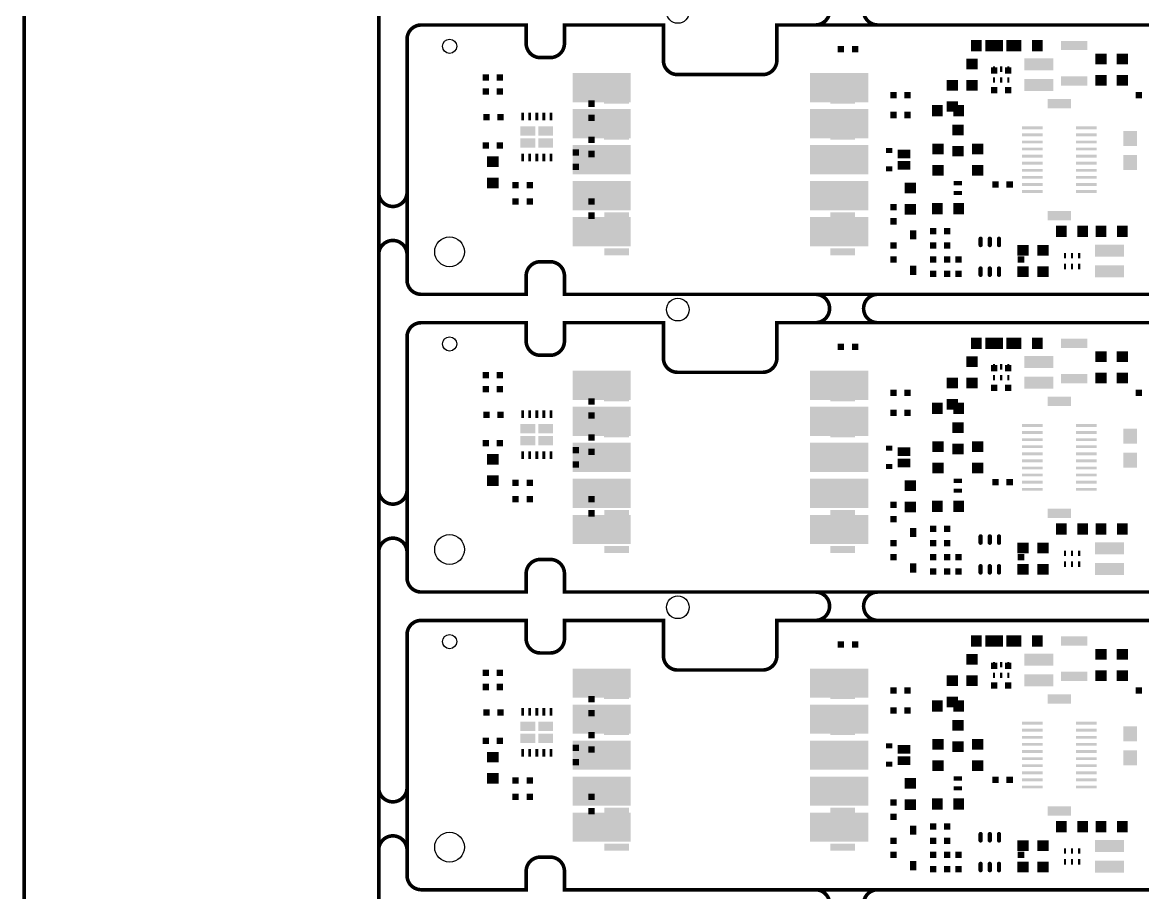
# Model space of a CAD drawing. Header units: inches. Extents: x -27 to 277, y -39 to 189.
# Drawn here: x -27.1 to 51.9, y 22.8 to 84.2 of the extents above; entities that cross this region are included whole.
import ezdxf

# ---------------------------------------------------------------- set-up
doc = ezdxf.new("R2010")
doc.units = ezdxf.units.IN
doc.header["$MEASUREMENT"] = 0
doc.layers.get('0').update_dxf_attribs({"color": 1})
for name, color, linetype in [('11_SPB', 52, 'Continuous'), ('12_SPT', 92, 'Continuous'), ('5_OL', 132, 'Continuous')]:
    doc.layers.add(name, color=color, linetype=linetype)

# ---------------------------------------------------------------- blocks, each defined once
blk = doc.blocks.new('D44ROUND2_10058X2_10058')
blk.add_circle((0, 0), 1.05)
blk = doc.blocks.new('D47ROUND1_6002X1_6002')
blk.add_circle((0, 0), 0.8)
blk = doc.blocks.new('D175RECTANGLE0_15001X0_38001')
blk.add_solid([(-0.075005, -0.190005), (0.075005, -0.190005), (-0.075005, 0.190005), (0.075005, 0.190005)])
blk = doc.blocks.new('D176RECTANGLE2_05001X0_85001')
blk.add_solid([(-1.025005, -0.425005), (1.025005, -0.425005), (-1.025005, 0.425005), (1.025005, 0.425005)])
blk = doc.blocks.new('D180RECTANGLE1_85001X0_65001')
blk.add_solid([(-0.925005, -0.325005), (0.925005, -0.325005), (-0.925005, 0.325005), (0.925005, 0.325005)])
blk = doc.blocks.new('D179RECTANGLE0_8X0_75001')
blk.add_solid([(-0.4, -0.375005), (0.4, -0.375005), (-0.4, 0.375005), (0.4, 0.375005)])
blk = doc.blocks.new('D184RECTANGLE0_75001X0_8')
blk.add_solid([(-0.375005, -0.4), (0.375005, -0.4), (-0.375005, 0.4), (0.375005, 0.4)])
blk = doc.blocks.new('D177SQUARE0_45001X0_45001')
blk.add_solid([(-0.225005, -0.225005), (0.225005, -0.225005), (-0.225005, 0.225005), (0.225005, 0.225005)])
blk = doc.blocks.new('D186RECTANGLE4_09999X2_05001')
blk.add_solid([(-2.049995, -1.025005), (2.049995, -1.025005), (-2.049995, 1.025005), (2.049995, 1.025005)])
blk = doc.blocks.new('D194RECTANGLE0_95001X1_05001')
blk.add_solid([(-0.475005, -0.525005), (0.475005, -0.525005), (-0.475005, 0.525005), (0.475005, 0.525005)])
blk = doc.blocks.new('D188OBLONG0_3X0_75001', base_point=(0.15, 0.375))
at = {"const_width": 0.15}
blk.add_lwpolyline([(0.075, 0.15, 1), (0.225, 0.15), (0.225, 0.60001, 1), (0.075, 0.60001), (0.075, 0.15)], format="xyb", dxfattribs=at)
blk = doc.blocks.new('D45ROUND1X1')
blk.add_circle((0, 0), 0.5)
blk = doc.blocks.new('D199RECTANGLE1_45001X0_2')
blk.add_solid([(-0.725005, -0.1), (0.725005, -0.1), (-0.725005, 0.1), (0.725005, 0.1)])
blk = doc.blocks.new('D200RECTANGLE1_65001X0_65001')
blk.add_solid([(-0.825005, -0.325005), (0.825005, -0.325005), (-0.825005, 0.325005), (0.825005, 0.325005)])
blk = doc.blocks.new('D201RECTANGLE1_75001X0_48999')
blk.add_solid([(-0.875005, -0.244995), (0.875005, -0.244995), (-0.875005, 0.244995), (0.875005, 0.244995)])
blk = doc.blocks.new('D202RECTANGLE0_6X0_3')
blk.add_solid([(-0.3, -0.15), (0.3, -0.15), (-0.3, 0.15), (0.3, 0.15)])
blk = doc.blocks.new('D203RECTANGLE0_2X0_55001')
blk.add_solid([(-0.1, -0.275005), (0.1, -0.275005), (-0.1, 0.275005), (0.1, 0.275005)])
blk = doc.blocks.new('D206RECTANGLE0_45001X0_35001')
blk.add_solid([(-0.225005, -0.175005), (0.225005, -0.175005), (-0.225005, 0.175005), (0.225005, 0.175005)])
blk = doc.blocks.new('D210RECTANGLE0_45001X0_65001')
blk.add_solid([(-0.225005, -0.325005), (0.225005, -0.325005), (-0.225005, 0.325005), (0.225005, 0.325005)])
blk = doc.blocks.new('D211RECTANGLE1_05001X0_65001')
blk.add_solid([(-0.525005, -0.325005), (0.525005, -0.325005), (-0.525005, 0.325005), (0.525005, 0.325005)])
blk = doc.blocks.new('D212RECTANGLE0_9X0_6')
blk.add_solid([(-0.45, -0.3), (0.45, -0.3), (-0.45, 0.3), (0.45, 0.3)])

msp = doc.modelspace()

# ---------------------------------------------------------------- linework, layer by layer
at = {"layer": '5_OL', "const_width": 0.254}
for points in [[(-27.0002, 185.60034), (-27.0002, -36.10102)], [(-1.99898, -18.00098), (-1.99898, 166.99992)], [(8.39978, 82.69986), (8.39978, 84.00034), (1.00076, 84.00034)], [(8.39978, 82.69986), (8.39978, 84.00034), (1.00076, 84.00034)], [(18.07972, 81.50098), (18.07972, 84.00034), (11.0998, 84.00034), (11.0998, 82.69986)], [(18.07972, 81.50098), (18.07972, 84.00034), (11.0998, 84.00034), (11.0998, 82.69986)], [(118.00078, 79.49946), (118.00078, 84.00034), (26.08072, 84.00034), (26.08072, 81.50098)], [(118.00078, 79.49946), (118.00078, 84.00034), (26.08072, 84.00034), (26.08072, 81.50098)], [(0, 82.99958), (0, 65.99936)], [(0, 82.99958), (0, 65.99936)], [(10.09904, 81.6991), (9.40054, 81.6991)], [(10.09904, 81.6991), (9.40054, 81.6991)], [(25.07996, 80.50022), (19.08048, 80.50022)], [(25.07996, 80.50022), (19.08048, 80.50022)], [(11.0998, 66.29908), (11.0998, 65.00114), (118.00078, 65.00114), (118.00078, 69.49948)], [(11.0998, 66.29908), (11.0998, 65.00114), (118.00078, 65.00114), (118.00078, 69.49948)], [(9.40054, 67.29984), (10.09904, 67.29984)], [(9.40054, 67.29984), (10.09904, 67.29984)], [(1.00076, 65.00114), (8.39978, 65.00114), (8.39978, 66.29908)], [(1.00076, 65.00114), (8.39978, 65.00114), (8.39978, 66.29908)], [(8.39978, 61.69914), (8.39978, 62.99962), (1.00076, 62.99962)], [(8.39978, 61.69914), (8.39978, 62.99962), (1.00076, 62.99962)], [(18.07972, 60.50026), (18.07972, 62.99962), (11.0998, 62.99962), (11.0998, 61.69914)], [(18.07972, 60.50026), (18.07972, 62.99962), (11.0998, 62.99962), (11.0998, 61.69914)], [(118.00078, 58.49874), (118.00078, 62.99962), (26.08072, 62.99962), (26.08072, 60.50026)], [(118.00078, 58.49874), (118.00078, 62.99962), (26.08072, 62.99962), (26.08072, 60.50026)], [(0, 61.99886), (0, 45.00118)], [(0, 61.99886), (0, 45.00118)], [(10.09904, 60.70092), (9.40054, 60.70092)], [(10.09904, 60.70092), (9.40054, 60.70092)], [(25.07996, 59.4995), (19.08048, 59.4995)], [(25.07996, 59.4995), (19.08048, 59.4995)], [(11.0998, 45.3009), (11.0998, 44.00042), (118.00078, 44.00042), (118.00078, 48.49876)], [(11.0998, 45.3009), (11.0998, 44.00042), (118.00078, 44.00042), (118.00078, 48.49876)], [(9.40054, 46.29912), (10.09904, 46.29912)], [(9.40054, 46.29912), (10.09904, 46.29912)], [(1.00076, 44.00042), (8.39978, 44.00042), (8.39978, 45.3009)], [(1.00076, 44.00042), (8.39978, 44.00042), (8.39978, 45.3009)], [(8.39978, 40.70096), (8.39978, 41.9989), (1.00076, 41.9989)], [(8.39978, 40.70096), (8.39978, 41.9989), (1.00076, 41.9989)], [(18.07972, 39.49954), (18.07972, 41.9989), (11.0998, 41.9989), (11.0998, 40.70096)], [(18.07972, 39.49954), (18.07972, 41.9989), (11.0998, 41.9989), (11.0998, 40.70096)], [(118.00078, 37.50056), (118.00078, 41.9989), (26.08072, 41.9989), (26.08072, 39.49954)], [(118.00078, 37.50056), (118.00078, 41.9989), (26.08072, 41.9989), (26.08072, 39.49954)], [(0, 41.00068), (0, 24.00046)], [(0, 41.00068), (0, 24.00046)], [(10.09904, 39.7002), (9.40054, 39.7002)], [(10.09904, 39.7002), (9.40054, 39.7002)], [(25.07996, 38.49878), (19.08048, 38.49878)], [(25.07996, 38.49878), (19.08048, 38.49878)], [(11.0998, 24.30018), (11.0998, 22.9997), (118.00078, 22.9997), (118.00078, 27.50058)], [(11.0998, 24.30018), (11.0998, 22.9997), (118.00078, 22.9997), (118.00078, 27.50058)], [(9.40054, 25.30094), (10.09904, 25.30094)], [(9.40054, 25.30094), (10.09904, 25.30094)], [(1.00076, 22.9997), (8.39978, 22.9997), (8.39978, 24.30018)], [(1.00076, 22.9997), (8.39978, 22.9997), (8.39978, 24.30018)]]:
    msp.add_lwpolyline(points, dxfattribs=at)
for points in [[(29.79928, 85.0011, -0.41347), (28.80106, 84.00034)], [(33.20034, 84.00034, -0.414214), (32.19958, 85.0011)], [(1.00076, 84.00034, 0.414214), (0, 82.99958)], [(1.00076, 84.00034, 0.414214), (0, 82.99958)], [(9.40054, 81.6991, -0.414214), (8.39978, 82.69986)], [(9.40054, 81.6991, -0.414214), (8.39978, 82.69986)], [(11.0998, 82.69986, -0.414214), (10.09904, 81.6991)], [(11.0998, 82.69986, -0.414214), (10.09904, 81.6991)], [(19.08048, 80.50022, -0.414214), (18.07972, 81.50098)], [(19.08048, 80.50022, -0.414214), (18.07972, 81.50098)], [(26.08072, 81.50098, -0.414214), (25.07996, 80.50022)], [(26.08072, 81.50098, -0.414214), (25.07996, 80.50022)], [(-1.00076, 71.19874, -0.414214), (-1.99898, 72.1995)], [(0, 72.1995, -0.414214), (-1.00076, 71.19874)], [(-1.99898, 67.80022, -0.41347), (-1.00076, 68.80098)], [(-1.00076, 68.80098, -0.414214), (0, 67.80022)], [(8.39978, 66.29908, -0.414214), (9.40054, 67.29984)], [(8.39978, 66.29908, -0.414214), (9.40054, 67.29984)], [(10.09904, 67.29984, -0.414214), (11.0998, 66.29908)], [(10.09904, 67.29984, -0.414214), (11.0998, 66.29908)], [(0, 65.99936, 0.414214), (1.00076, 65.00114)], [(0, 65.99936, 0.414214), (1.00076, 65.00114)], [(28.80106, 65.00114, -0.414214), (29.79928, 64.00038)], [(32.19958, 64.00038, -0.414214), (33.20034, 65.00114)], [(29.79928, 64.00038, -0.41347), (28.80106, 62.99962)], [(33.20034, 62.99962, -0.414214), (32.19958, 64.00038)], [(1.00076, 62.99962, 0.414214), (0, 61.99886)], [(1.00076, 62.99962, 0.414214), (0, 61.99886)], [(9.40054, 60.70092, -0.41347), (8.39978, 61.69914)], [(9.40054, 60.70092, -0.41347), (8.39978, 61.69914)], [(11.0998, 61.69914, -0.414214), (10.09904, 60.70092)], [(11.0998, 61.69914, -0.414214), (10.09904, 60.70092)], [(19.08048, 59.4995, -0.414214), (18.07972, 60.50026)], [(19.08048, 59.4995, -0.414214), (18.07972, 60.50026)], [(26.08072, 60.50026, -0.414214), (25.07996, 59.4995)], [(26.08072, 60.50026, -0.414214), (25.07996, 59.4995)], [(-1.00076, 50.20056, -0.413469), (-1.99898, 51.19878)], [(0, 51.19878, -0.414214), (-1.00076, 50.20056)], [(-1.99898, 46.7995, -0.41347), (-1.00076, 47.80026)], [(-1.00076, 47.80026, -0.414214), (0, 46.7995)], [(8.39978, 45.3009, -0.414214), (9.40054, 46.29912)], [(8.39978, 45.3009, -0.414214), (9.40054, 46.29912)], [(10.09904, 46.29912, -0.41347), (11.0998, 45.3009)], [(10.09904, 46.29912, -0.41347), (11.0998, 45.3009)], [(0, 45.00118, 0.414214), (1.00076, 44.00042)], [(0, 45.00118, 0.414214), (1.00076, 44.00042)], [(28.80106, 44.00042, -0.414214), (29.79928, 42.99966)], [(32.19958, 42.99966, -0.414214), (33.20034, 44.00042)], [(29.79928, 42.99966, -0.41347), (28.80106, 41.9989)], [(33.20034, 41.9989, -0.414214), (32.19958, 42.99966)], [(1.00076, 41.9989, 0.41347), (0, 41.00068)], [(1.00076, 41.9989, 0.41347), (0, 41.00068)], [(9.40054, 39.7002, -0.414214), (8.39978, 40.70096)], [(9.40054, 39.7002, -0.414214), (8.39978, 40.70096)], [(11.0998, 40.70096, -0.414214), (10.09904, 39.7002)], [(11.0998, 40.70096, -0.414214), (10.09904, 39.7002)], [(19.08048, 38.49878, -0.414214), (18.07972, 39.49954)], [(19.08048, 38.49878, -0.414214), (18.07972, 39.49954)], [(26.08072, 39.49954, -0.414214), (25.07996, 38.49878)], [(26.08072, 39.49954, -0.414214), (25.07996, 38.49878)], [(-1.00076, 29.19984, -0.414214), (-1.99898, 30.2006)], [(0, 30.2006, -0.414214), (-1.00076, 29.19984)], [(-1.99898, 25.79878, -0.41347), (-1.00076, 26.79954)], [(-1.00076, 26.79954, -0.414214), (0, 25.79878)], [(8.39978, 24.30018, -0.414214), (9.40054, 25.30094)], [(8.39978, 24.30018, -0.414214), (9.40054, 25.30094)], [(10.09904, 25.30094, -0.414214), (11.0998, 24.30018)], [(10.09904, 25.30094, -0.414214), (11.0998, 24.30018)], [(0, 24.00046, 0.414214), (1.00076, 22.9997)], [(0, 24.00046, 0.414214), (1.00076, 22.9997)], [(28.80106, 22.9997, -0.414214), (29.79928, 21.99894)], [(32.19958, 21.99894, -0.414214), (33.20034, 22.9997)]]:
    msp.add_lwpolyline(points, format="xyb", dxfattribs=at)

# ---------------------------------------------------------------- block references
at = {"layer": '11_SPB'}
for name, p in [('D45ROUND1X1', (2.99974, 82.4992)), ('D184RECTANGLE0_75001X0_8', (41.15054, 82.55)), ('D184RECTANGLE0_75001X0_8', (42.64914, 82.55)), ('D180RECTANGLE1_85001X0_65001', (47.05096, 82.55)), ('D179RECTANGLE0_8X0_75001', (39.85006, 81.24952)), ('D176RECTANGLE2_05001X0_85001', (44.54906, 81.22412)), ('D179RECTANGLE0_8X0_75001', (48.95088, 81.60004)), ('D179RECTANGLE0_8X0_75001', (50.44948, 81.60004)), ('D186RECTANGLE4_09999X2_05001', (13.72616, 79.58074)), ('D186RECTANGLE4_09999X2_05001', (30.47492, 79.58074)), ('D175RECTANGLE0_15001X0_38001', (41.39946, 80.88376)), ('D175RECTANGLE0_15001X0_38001', (41.89984, 80.88376)), ('D175RECTANGLE0_15001X0_38001', (42.40022, 80.88376)), ('D179RECTANGLE0_8X0_75001', (38.45052, 79.75092)), ('D179RECTANGLE0_8X0_75001', (39.85006, 79.75092)), ('D175RECTANGLE0_15001X0_38001', (41.39946, 80.11414)), ('D175RECTANGLE0_15001X0_38001', (41.89984, 80.11414)), ('D175RECTANGLE0_15001X0_38001', (42.40022, 80.11414)), ('D176RECTANGLE2_05001X0_85001', (44.54906, 79.77378)), ('D180RECTANGLE1_85001X0_65001', (47.05096, 80.05064)), ('D179RECTANGLE0_8X0_75001', (48.95088, 80.0989)), ('D179RECTANGLE0_8X0_75001', (50.44948, 80.0989)), ('D177SQUARE0_45001X0_45001', (51.6001, 79.04988)), ('D179RECTANGLE0_8X0_75001', (38.45052, 78.24978)), ('D186RECTANGLE4_09999X2_05001', (13.72616, 77.04074)), ('D186RECTANGLE4_09999X2_05001', (30.47492, 77.04074)), ('D194RECTANGLE0_95001X1_05001', (51.00066, 75.99934)), ('D186RECTANGLE4_09999X2_05001', (13.72616, 74.50074)), ('D186RECTANGLE4_09999X2_05001', (30.47492, 74.50074)), ('D194RECTANGLE0_95001X1_05001', (51.00066, 74.30008)), ('D186RECTANGLE4_09999X2_05001', (13.72616, 71.96074)), ('D186RECTANGLE4_09999X2_05001', (30.47492, 71.96074)), ('D186RECTANGLE4_09999X2_05001', (13.72616, 69.42074)), ('D186RECTANGLE4_09999X2_05001', (30.47492, 69.42074)), ('D184RECTANGLE0_75001X0_8', (46.14926, 69.44868)), ('D184RECTANGLE0_75001X0_8', (47.6504, 69.44868)), ('D184RECTANGLE0_75001X0_8', (48.95088, 69.44868)), ('D184RECTANGLE0_75001X0_8', (50.44948, 69.44868)), ('D188OBLONG0_3X0_75001', (40.4495, 68.69938)), ('D188OBLONG0_3X0_75001', (41.09974, 68.69938)), ('D188OBLONG0_3X0_75001', (41.74998, 68.69938)), ('D179RECTANGLE0_8X0_75001', (43.44924, 68.09994)), ('D179RECTANGLE0_8X0_75001', (44.84878, 68.09994)), ('D176RECTANGLE2_05001X0_85001', (49.55032, 68.07454)), ('D177SQUARE0_45001X0_45001', (38.9001, 67.4497)), ('D175RECTANGLE0_15001X0_38001', (46.40072, 67.73418)), ('D175RECTANGLE0_15001X0_38001', (46.40072, 66.96456)), ('D175RECTANGLE0_15001X0_38001', (46.9011, 67.73418)), ('D175RECTANGLE0_15001X0_38001', (46.9011, 66.96456)), ('D175RECTANGLE0_15001X0_38001', (47.39894, 67.73418)), ('D175RECTANGLE0_15001X0_38001', (47.39894, 66.96456)), ('D177SQUARE0_45001X0_45001', (38.9001, 66.44894)), ('D188OBLONG0_3X0_75001', (40.4495, 66.5988)), ('D188OBLONG0_3X0_75001', (41.74998, 66.5988)), ('D179RECTANGLE0_8X0_75001', (43.44924, 66.5988)), ('D179RECTANGLE0_8X0_75001', (44.84878, 66.5988)), ('D176RECTANGLE2_05001X0_85001', (49.55032, 66.6242)), ('D45ROUND1X1', (2.99974, 61.50102)), ('D184RECTANGLE0_75001X0_8', (41.15054, 61.54928)), ('D184RECTANGLE0_75001X0_8', (42.64914, 61.54928)), ('D180RECTANGLE1_85001X0_65001', (47.05096, 61.54928)), ('D179RECTANGLE0_8X0_75001', (48.95088, 60.59932)), ('D179RECTANGLE0_8X0_75001', (50.44948, 60.59932)), ('D179RECTANGLE0_8X0_75001', (39.85006, 60.2488)), ('D175RECTANGLE0_15001X0_38001', (41.39946, 59.88558)), ('D175RECTANGLE0_15001X0_38001', (41.89984, 59.88558)), ('D175RECTANGLE0_15001X0_38001', (42.40022, 59.88558)), ('D176RECTANGLE2_05001X0_85001', (44.54906, 60.22594)), ('D186RECTANGLE4_09999X2_05001', (13.72616, 58.58002)), ('D186RECTANGLE4_09999X2_05001', (30.47492, 58.58002)), ('D175RECTANGLE0_15001X0_38001', (41.39946, 59.11596)), ('D175RECTANGLE0_15001X0_38001', (41.89984, 59.11596)), ('D175RECTANGLE0_15001X0_38001', (42.40022, 59.11596)), ('D180RECTANGLE1_85001X0_65001', (47.05096, 59.04992)), ('D179RECTANGLE0_8X0_75001', (48.95088, 59.10072)), ('D179RECTANGLE0_8X0_75001', (50.44948, 59.10072)), ('D179RECTANGLE0_8X0_75001', (38.45052, 58.7502)), ('D179RECTANGLE0_8X0_75001', (39.85006, 58.7502)), ('D176RECTANGLE2_05001X0_85001', (44.54906, 58.7756)), ('D177SQUARE0_45001X0_45001', (51.6001, 58.04916)), ('D186RECTANGLE4_09999X2_05001', (13.72616, 56.04002)), ('D186RECTANGLE4_09999X2_05001', (30.47492, 56.04002)), ('D179RECTANGLE0_8X0_75001', (38.45052, 57.24906)), ('D194RECTANGLE0_95001X1_05001', (51.00066, 55.00116)), ('D186RECTANGLE4_09999X2_05001', (13.72616, 53.50002)), ('D186RECTANGLE4_09999X2_05001', (30.47492, 53.50002)), ('D194RECTANGLE0_95001X1_05001', (51.00066, 53.29936)), ('D186RECTANGLE4_09999X2_05001', (13.72616, 50.96002)), ('D186RECTANGLE4_09999X2_05001', (30.47492, 50.96002)), ('D186RECTANGLE4_09999X2_05001', (13.72616, 48.42002)), ('D186RECTANGLE4_09999X2_05001', (30.47492, 48.42002)), ('D184RECTANGLE0_75001X0_8', (46.14926, 48.4505)), ('D184RECTANGLE0_75001X0_8', (47.6504, 48.4505)), ('D184RECTANGLE0_75001X0_8', (48.95088, 48.4505)), ('D184RECTANGLE0_75001X0_8', (50.44948, 48.4505)), ('D188OBLONG0_3X0_75001', (40.4495, 47.7012)), ('D188OBLONG0_3X0_75001', (41.09974, 47.7012)), ('D188OBLONG0_3X0_75001', (41.74998, 47.7012)), ('D179RECTANGLE0_8X0_75001', (43.44924, 47.09922)), ('D179RECTANGLE0_8X0_75001', (44.84878, 47.09922)), ('D176RECTANGLE2_05001X0_85001', (49.55032, 47.07382)), ('D177SQUARE0_45001X0_45001', (38.9001, 46.44898)), ('D175RECTANGLE0_15001X0_38001', (46.40072, 46.736)), ('D175RECTANGLE0_15001X0_38001', (46.9011, 46.736)), ('D175RECTANGLE0_15001X0_38001', (47.39894, 46.736)), ('D188OBLONG0_3X0_75001', (40.4495, 45.60062)), ('D188OBLONG0_3X0_75001', (41.74998, 45.60062)), ('D179RECTANGLE0_8X0_75001', (43.44924, 45.60062)), ('D179RECTANGLE0_8X0_75001', (44.84878, 45.60062)), ('D175RECTANGLE0_15001X0_38001', (46.40072, 45.96384)), ('D175RECTANGLE0_15001X0_38001', (46.9011, 45.96384)), ('D175RECTANGLE0_15001X0_38001', (47.39894, 45.96384)), ('D176RECTANGLE2_05001X0_85001', (49.55032, 45.62602)), ('D177SQUARE0_45001X0_45001', (38.9001, 45.45076)), ('D45ROUND1X1', (2.99974, 40.5003)), ('D184RECTANGLE0_75001X0_8', (41.15054, 40.5511)), ('D184RECTANGLE0_75001X0_8', (42.64914, 40.5511)), ('D180RECTANGLE1_85001X0_65001', (47.05096, 40.5511)), ('D179RECTANGLE0_8X0_75001', (39.85006, 39.25062)), ('D176RECTANGLE2_05001X0_85001', (44.54906, 39.22522)), ('D179RECTANGLE0_8X0_75001', (48.95088, 39.60114)), ('D179RECTANGLE0_8X0_75001', (50.44948, 39.60114)), ('D175RECTANGLE0_15001X0_38001', (41.39946, 38.88486)), ('D175RECTANGLE0_15001X0_38001', (41.89984, 38.88486)), ('D175RECTANGLE0_15001X0_38001', (42.40022, 38.88486)), ('D186RECTANGLE4_09999X2_05001', (13.72616, 37.5793)), ('D186RECTANGLE4_09999X2_05001', (30.47492, 37.5793)), ('D179RECTANGLE0_8X0_75001', (38.45052, 37.74948)), ('D179RECTANGLE0_8X0_75001', (39.85006, 37.74948)), ('D175RECTANGLE0_15001X0_38001', (41.39946, 38.11524)), ('D175RECTANGLE0_15001X0_38001', (41.89984, 38.11524)), ('D175RECTANGLE0_15001X0_38001', (42.40022, 38.11524)), ('D176RECTANGLE2_05001X0_85001', (44.54906, 37.77488)), ('D180RECTANGLE1_85001X0_65001', (47.05096, 38.0492)), ('D179RECTANGLE0_8X0_75001', (48.95088, 38.1)), ('D179RECTANGLE0_8X0_75001', (50.44948, 38.1)), ('D177SQUARE0_45001X0_45001', (51.6001, 37.05098)), ('D179RECTANGLE0_8X0_75001', (38.45052, 36.25088)), ('D186RECTANGLE4_09999X2_05001', (13.72616, 35.0393)), ('D186RECTANGLE4_09999X2_05001', (30.47492, 35.0393)), ('D194RECTANGLE0_95001X1_05001', (51.00066, 34.00044)), ('D186RECTANGLE4_09999X2_05001', (13.72616, 32.4993)), ('D186RECTANGLE4_09999X2_05001', (30.47492, 32.4993)), ('D194RECTANGLE0_95001X1_05001', (51.00066, 32.30118)), ('D186RECTANGLE4_09999X2_05001', (13.72616, 29.9593)), ('D186RECTANGLE4_09999X2_05001', (30.47492, 29.9593)), ('D186RECTANGLE4_09999X2_05001', (13.72616, 27.4193)), ('D186RECTANGLE4_09999X2_05001', (30.47492, 27.4193)), ('D184RECTANGLE0_75001X0_8', (46.14926, 27.44978)), ('D184RECTANGLE0_75001X0_8', (47.6504, 27.44978)), ('D184RECTANGLE0_75001X0_8', (48.95088, 27.44978)), ('D184RECTANGLE0_75001X0_8', (50.44948, 27.44978)), ('D188OBLONG0_3X0_75001', (40.4495, 26.70048)), ('D188OBLONG0_3X0_75001', (41.09974, 26.70048)), ('D188OBLONG0_3X0_75001', (41.74998, 26.70048)), ('D179RECTANGLE0_8X0_75001', (43.44924, 26.10104)), ('D179RECTANGLE0_8X0_75001', (44.84878, 26.10104)), ('D176RECTANGLE2_05001X0_85001', (49.55032, 26.07564)), ('D177SQUARE0_45001X0_45001', (38.9001, 25.4508)), ('D175RECTANGLE0_15001X0_38001', (46.40072, 25.73528)), ('D175RECTANGLE0_15001X0_38001', (46.9011, 25.73528)), ('D175RECTANGLE0_15001X0_38001', (47.39894, 25.73528)), ('D177SQUARE0_45001X0_45001', (38.9001, 24.45004)), ('D188OBLONG0_3X0_75001', (40.4495, 24.5999)), ('D188OBLONG0_3X0_75001', (41.74998, 24.5999)), ('D179RECTANGLE0_8X0_75001', (43.44924, 24.5999)), ('D179RECTANGLE0_8X0_75001', (44.84878, 24.5999)), ('D175RECTANGLE0_15001X0_38001', (46.40072, 24.96566)), ('D175RECTANGLE0_15001X0_38001', (46.9011, 24.96566)), ('D175RECTANGLE0_15001X0_38001', (47.39894, 24.96566)), ('D176RECTANGLE2_05001X0_85001', (49.55032, 24.6253))]:
    msp.add_blockref(name, p, dxfattribs=at)
at = {"layer": '12_SPT'}
for name, p in [('D45ROUND1X1', (2.99974, 82.4992)), ('D177SQUARE0_45001X0_45001', (30.59938, 82.30108)), ('D177SQUARE0_45001X0_45001', (31.60014, 82.30108)), ('D184RECTANGLE0_75001X0_8', (40.14978, 82.55)), ('D184RECTANGLE0_75001X0_8', (41.65092, 82.55)), ('D184RECTANGLE0_75001X0_8', (42.94886, 82.55)), ('D184RECTANGLE0_75001X0_8', (44.45, 82.55)), ('D177SQUARE0_45001X0_45001', (41.39946, 80.79994)), ('D177SQUARE0_45001X0_45001', (42.40022, 80.79994)), ('D177SQUARE0_45001X0_45001', (5.5499, 80.29956)), ('D177SQUARE0_45001X0_45001', (6.55066, 80.29956)), ('D177SQUARE0_45001X0_45001', (5.5499, 79.2988)), ('D177SQUARE0_45001X0_45001', (6.55066, 79.2988)), ('D177SQUARE0_45001X0_45001', (34.30016, 79.04988)), ('D177SQUARE0_45001X0_45001', (35.30092, 79.04988)), ('D177SQUARE0_45001X0_45001', (41.39946, 79.4004)), ('D177SQUARE0_45001X0_45001', (42.40022, 79.4004)), ('D177SQUARE0_45001X0_45001', (12.99972, 78.45044)), ('D201RECTANGLE1_75001X0_48999', (14.7701, 78.70444)), ('D201RECTANGLE1_75001X0_48999', (30.71876, 78.70444)), ('D184RECTANGLE0_75001X0_8', (37.39896, 77.95006)), ('D184RECTANGLE0_75001X0_8', (38.9001, 77.95006)), ('D200RECTANGLE1_65001X0_65001', (45.9994, 78.45044)), ('D177SQUARE0_45001X0_45001', (5.6007, 77.50048)), ('D177SQUARE0_45001X0_45001', (6.59892, 77.50048)), ('D203RECTANGLE0_2X0_55001', (8.15086, 77.54874)), ('D203RECTANGLE0_2X0_55001', (8.65124, 77.54874)), ('D203RECTANGLE0_2X0_55001', (9.14908, 77.54874)), ('D203RECTANGLE0_2X0_55001', (9.64946, 77.54874)), ('D203RECTANGLE0_2X0_55001', (10.14984, 77.54874)), ('D177SQUARE0_45001X0_45001', (12.99972, 77.44968)), ('D201RECTANGLE1_75001X0_48999', (14.7701, 77.43444)), ('D201RECTANGLE1_75001X0_48999', (30.71876, 77.43444)), ('D177SQUARE0_45001X0_45001', (34.30016, 77.65034)), ('D177SQUARE0_45001X0_45001', (35.30092, 77.65034)), ('D211RECTANGLE1_05001X0_65001', (8.52424, 76.52512)), ('D211RECTANGLE1_05001X0_65001', (9.77392, 76.52512)), ('D179RECTANGLE0_8X0_75001', (38.8493, 76.59878)), ('D199RECTANGLE1_45001X0_2', (44.09948, 76.75118)), ('D199RECTANGLE1_45001X0_2', (47.89932, 76.75118)), ('D211RECTANGLE1_05001X0_65001', (8.52424, 75.67422)), ('D211RECTANGLE1_05001X0_65001', (9.77392, 75.67422)), ('D177SQUARE0_45001X0_45001', (12.99972, 75.90028)), ('D201RECTANGLE1_75001X0_48999', (14.7701, 76.16444)), ('D201RECTANGLE1_75001X0_48999', (30.71876, 76.16444)), ('D199RECTANGLE1_45001X0_2', (44.09948, 76.2508)), ('D199RECTANGLE1_45001X0_2', (44.09948, 75.75042)), ('D199RECTANGLE1_45001X0_2', (47.89932, 76.2508)), ('D199RECTANGLE1_45001X0_2', (47.89932, 75.75042)), ('D177SQUARE0_45001X0_45001', (5.5499, 75.49896)), ('D177SQUARE0_45001X0_45001', (6.55066, 75.49896)), ('D177SQUARE0_45001X0_45001', (11.8999, 75.00112)), ('D177SQUARE0_45001X0_45001', (12.99972, 74.89952)), ('D201RECTANGLE1_75001X0_48999', (14.7701, 74.89444)), ('D201RECTANGLE1_75001X0_48999', (30.71876, 74.89444)), ('D206RECTANGLE0_45001X0_35001', (34.00044, 75.15098)), ('D212RECTANGLE0_9X0_6', (35.04946, 74.89952)), ('D179RECTANGLE0_8X0_75001', (37.44976, 75.25004)), ('D179RECTANGLE0_8X0_75001', (38.8493, 75.10018)), ('D179RECTANGLE0_8X0_75001', (40.24884, 75.25004)), ('D199RECTANGLE1_45001X0_2', (44.09948, 75.25004)), ('D199RECTANGLE1_45001X0_2', (47.89932, 75.25004)), ('D179RECTANGLE0_8X0_75001', (6.05028, 74.35088)), ('D203RECTANGLE0_2X0_55001', (8.15086, 74.6506)), ('D203RECTANGLE0_2X0_55001', (8.65124, 74.6506)), ('D203RECTANGLE0_2X0_55001', (9.14908, 74.6506)), ('D203RECTANGLE0_2X0_55001', (9.64946, 74.6506)), ('D203RECTANGLE0_2X0_55001', (10.14984, 74.6506)), ('D212RECTANGLE0_9X0_6', (35.04946, 74.09942)), ('D199RECTANGLE1_45001X0_2', (44.09948, 74.74966)), ('D199RECTANGLE1_45001X0_2', (44.09948, 74.24928)), ('D199RECTANGLE1_45001X0_2', (47.89932, 74.74966)), ('D199RECTANGLE1_45001X0_2', (47.89932, 74.24928)), ('D177SQUARE0_45001X0_45001', (11.8999, 74.00036)), ('D206RECTANGLE0_45001X0_35001', (34.00044, 73.8505)), ('D179RECTANGLE0_8X0_75001', (37.44976, 73.7489)), ('D179RECTANGLE0_8X0_75001', (40.24884, 73.7489)), ('D199RECTANGLE1_45001X0_2', (44.09948, 73.7489)), ('D199RECTANGLE1_45001X0_2', (47.89932, 73.7489)), ('D179RECTANGLE0_8X0_75001', (6.05028, 72.84974)), ('D177SQUARE0_45001X0_45001', (7.65048, 72.69988)), ('D177SQUARE0_45001X0_45001', (8.65124, 72.69988)), ('D179RECTANGLE0_8X0_75001', (35.49904, 72.49922)), ('D202RECTANGLE0_6X0_3', (38.8493, 72.84974)), ('D177SQUARE0_45001X0_45001', (41.50106, 72.75068)), ('D177SQUARE0_45001X0_45001', (42.49928, 72.75068)), ('D199RECTANGLE1_45001X0_2', (44.09948, 73.25106)), ('D199RECTANGLE1_45001X0_2', (44.09948, 72.75068)), ('D199RECTANGLE1_45001X0_2', (47.89932, 73.25106)), ('D199RECTANGLE1_45001X0_2', (47.89932, 72.75068)), ('D201RECTANGLE1_75001X0_48999', (14.78026, 71.8058)), ('D201RECTANGLE1_75001X0_48999', (30.72892, 71.8058)), ('D202RECTANGLE0_6X0_3', (38.8493, 72.1487)), ('D199RECTANGLE1_45001X0_2', (44.09948, 72.2503)), ('D199RECTANGLE1_45001X0_2', (47.89932, 72.2503)), ('D177SQUARE0_45001X0_45001', (7.65048, 71.54926)), ('D177SQUARE0_45001X0_45001', (8.65124, 71.54926)), ('D177SQUARE0_45001X0_45001', (12.99972, 71.54926)), ('D177SQUARE0_45001X0_45001', (34.30016, 71.15048)), ('D179RECTANGLE0_8X0_75001', (35.49904, 71.00062)), ('D184RECTANGLE0_75001X0_8', (37.39896, 71.04888)), ('D184RECTANGLE0_75001X0_8', (38.9001, 71.04888)), ('D177SQUARE0_45001X0_45001', (12.99972, 70.55104)), ('D201RECTANGLE1_75001X0_48999', (14.78026, 70.5358)), ('D201RECTANGLE1_75001X0_48999', (30.72892, 70.5358)), ('D177SQUARE0_45001X0_45001', (34.30016, 70.14972)), ('D200RECTANGLE1_65001X0_65001', (45.9994, 70.55104)), ('D210RECTANGLE0_45001X0_65001', (35.6997, 69.19976)), ('D177SQUARE0_45001X0_45001', (37.09924, 69.44868)), ('D177SQUARE0_45001X0_45001', (38.1, 69.44868)), ('D201RECTANGLE1_75001X0_48999', (14.78026, 69.2658)), ('D201RECTANGLE1_75001X0_48999', (30.72892, 69.2658)), ('D188OBLONG0_3X0_75001', (40.4495, 68.69938)), ('D188OBLONG0_3X0_75001', (41.09974, 68.69938)), ('D188OBLONG0_3X0_75001', (41.74998, 68.69938)), ('D201RECTANGLE1_75001X0_48999', (14.78026, 67.9958)), ('D201RECTANGLE1_75001X0_48999', (30.72892, 67.9958)), ('D177SQUARE0_45001X0_45001', (34.30016, 68.45046)), ('D177SQUARE0_45001X0_45001', (37.09924, 68.45046)), ('D177SQUARE0_45001X0_45001', (38.1, 68.45046)), ('D177SQUARE0_45001X0_45001', (34.30016, 67.4497)), ('D177SQUARE0_45001X0_45001', (37.09924, 67.4497)), ('D177SQUARE0_45001X0_45001', (38.1, 67.4497)), ('D177SQUARE0_45001X0_45001', (43.29938, 67.4497)), ('D210RECTANGLE0_45001X0_65001', (35.6997, 66.7004)), ('D177SQUARE0_45001X0_45001', (37.09924, 66.44894)), ('D177SQUARE0_45001X0_45001', (38.1, 66.44894)), ('D188OBLONG0_3X0_75001', (40.4495, 66.5988)), ('D188OBLONG0_3X0_75001', (41.09974, 66.5988)), ('D188OBLONG0_3X0_75001', (41.74998, 66.5988)), ('D177SQUARE0_45001X0_45001', (43.29938, 66.44894)), ('D45ROUND1X1', (2.99974, 61.50102)), ('D184RECTANGLE0_75001X0_8', (40.14978, 61.54928)), ('D184RECTANGLE0_75001X0_8', (41.65092, 61.54928)), ('D184RECTANGLE0_75001X0_8', (42.94886, 61.54928)), ('D184RECTANGLE0_75001X0_8', (44.45, 61.54928)), ('D177SQUARE0_45001X0_45001', (30.59938, 61.30036)), ('D177SQUARE0_45001X0_45001', (31.60014, 61.30036)), ('D177SQUARE0_45001X0_45001', (5.5499, 59.29884)), ('D177SQUARE0_45001X0_45001', (6.55066, 59.29884)), ('D177SQUARE0_45001X0_45001', (41.39946, 59.79922)), ('D177SQUARE0_45001X0_45001', (42.40022, 59.79922)), ('D177SQUARE0_45001X0_45001', (5.5499, 58.30062)), ('D177SQUARE0_45001X0_45001', (6.55066, 58.30062)), ('D177SQUARE0_45001X0_45001', (41.39946, 58.39968)), ('D177SQUARE0_45001X0_45001', (42.40022, 58.39968)), ('D177SQUARE0_45001X0_45001', (12.99972, 57.44972)), ('D201RECTANGLE1_75001X0_48999', (14.7701, 57.70372)), ('D201RECTANGLE1_75001X0_48999', (30.71876, 57.70372)), ('D177SQUARE0_45001X0_45001', (34.30016, 58.04916)), ('D177SQUARE0_45001X0_45001', (35.30092, 58.04916)), ('D200RECTANGLE1_65001X0_65001', (45.9994, 57.44972)), ('D184RECTANGLE0_75001X0_8', (37.39896, 56.94934)), ('D184RECTANGLE0_75001X0_8', (38.9001, 56.94934)), ('D177SQUARE0_45001X0_45001', (5.6007, 56.49976)), ('D177SQUARE0_45001X0_45001', (6.59892, 56.49976)), ('D203RECTANGLE0_2X0_55001', (8.15086, 56.55056)), ('D203RECTANGLE0_2X0_55001', (8.65124, 56.55056)), ('D203RECTANGLE0_2X0_55001', (9.14908, 56.55056)), ('D203RECTANGLE0_2X0_55001', (9.64946, 56.55056)), ('D203RECTANGLE0_2X0_55001', (10.14984, 56.55056)), ('D177SQUARE0_45001X0_45001', (12.99972, 56.44896)), ('D201RECTANGLE1_75001X0_48999', (14.7701, 56.43372)), ('D201RECTANGLE1_75001X0_48999', (30.71876, 56.43372)), ('D177SQUARE0_45001X0_45001', (34.30016, 56.64962)), ('D177SQUARE0_45001X0_45001', (35.30092, 56.64962)), ('D211RECTANGLE1_05001X0_65001', (8.52424, 55.5244)), ('D211RECTANGLE1_05001X0_65001', (9.77392, 55.5244)), ('D201RECTANGLE1_75001X0_48999', (14.7701, 55.16372)), ('D201RECTANGLE1_75001X0_48999', (30.71876, 55.16372)), ('D179RECTANGLE0_8X0_75001', (38.8493, 55.6006)), ('D199RECTANGLE1_45001X0_2', (44.09948, 55.75046)), ('D199RECTANGLE1_45001X0_2', (44.09948, 55.25008)), ('D199RECTANGLE1_45001X0_2', (47.89932, 55.75046)), ('D199RECTANGLE1_45001X0_2', (47.89932, 55.25008)), ('D177SQUARE0_45001X0_45001', (5.5499, 54.50078)), ('D177SQUARE0_45001X0_45001', (6.55066, 54.50078)), ('D211RECTANGLE1_05001X0_65001', (8.52424, 54.67604)), ('D211RECTANGLE1_05001X0_65001', (9.77392, 54.67604)), ('D177SQUARE0_45001X0_45001', (12.99972, 54.89956)), ('D179RECTANGLE0_8X0_75001', (37.44976, 54.24932)), ('D179RECTANGLE0_8X0_75001', (40.24884, 54.24932)), ('D199RECTANGLE1_45001X0_2', (44.09948, 54.7497)), ('D199RECTANGLE1_45001X0_2', (47.89932, 54.7497)), ('D179RECTANGLE0_8X0_75001', (6.05028, 53.35016)), ('D203RECTANGLE0_2X0_55001', (8.15086, 53.64988)), ('D203RECTANGLE0_2X0_55001', (8.65124, 53.64988)), ('D203RECTANGLE0_2X0_55001', (9.14908, 53.64988)), ('D203RECTANGLE0_2X0_55001', (9.64946, 53.64988)), ('D203RECTANGLE0_2X0_55001', (10.14984, 53.64988)), ('D177SQUARE0_45001X0_45001', (11.8999, 54.0004)), ('D177SQUARE0_45001X0_45001', (12.99972, 53.8988)), ('D201RECTANGLE1_75001X0_48999', (14.7701, 53.89372)), ('D201RECTANGLE1_75001X0_48999', (30.71876, 53.89372)), ('D206RECTANGLE0_45001X0_35001', (34.00044, 54.15026)), ('D212RECTANGLE0_9X0_6', (35.04946, 53.8988)), ('D179RECTANGLE0_8X0_75001', (38.8493, 54.09946)), ('D199RECTANGLE1_45001X0_2', (44.09948, 54.24932)), ('D199RECTANGLE1_45001X0_2', (44.09948, 53.74894)), ('D199RECTANGLE1_45001X0_2', (47.89932, 54.24932)), ('D199RECTANGLE1_45001X0_2', (47.89932, 53.74894)), ('D177SQUARE0_45001X0_45001', (11.8999, 52.99964)), ('D206RECTANGLE0_45001X0_35001', (34.00044, 52.84978)), ('D212RECTANGLE0_9X0_6', (35.04946, 53.0987)), ('D179RECTANGLE0_8X0_75001', (37.44976, 52.75072)), ('D179RECTANGLE0_8X0_75001', (40.24884, 52.75072)), ('D199RECTANGLE1_45001X0_2', (44.09948, 53.2511)), ('D199RECTANGLE1_45001X0_2', (47.89932, 53.2511)), ('D179RECTANGLE0_8X0_75001', (6.05028, 51.84902)), ('D199RECTANGLE1_45001X0_2', (44.09948, 52.75072)), ('D199RECTANGLE1_45001X0_2', (44.09948, 52.25034)), ('D199RECTANGLE1_45001X0_2', (47.89932, 52.75072)), ('D199RECTANGLE1_45001X0_2', (47.89932, 52.25034)), ('D177SQUARE0_45001X0_45001', (7.65048, 51.69916)), ('D177SQUARE0_45001X0_45001', (8.65124, 51.69916)), ('D179RECTANGLE0_8X0_75001', (35.49904, 51.50104)), ('D202RECTANGLE0_6X0_3', (38.8493, 51.84902)), ('D177SQUARE0_45001X0_45001', (41.50106, 51.74996)), ('D177SQUARE0_45001X0_45001', (42.49928, 51.74996)), ('D199RECTANGLE1_45001X0_2', (44.09948, 51.74996)), ('D199RECTANGLE1_45001X0_2', (47.89932, 51.74996)), ('D177SQUARE0_45001X0_45001', (7.65048, 50.55108)), ('D177SQUARE0_45001X0_45001', (8.65124, 50.55108)), ('D177SQUARE0_45001X0_45001', (12.99972, 50.55108)), ('D201RECTANGLE1_75001X0_48999', (14.78026, 50.80508)), ('D201RECTANGLE1_75001X0_48999', (30.72892, 50.80508)), ('D202RECTANGLE0_6X0_3', (38.8493, 51.15052)), ('D199RECTANGLE1_45001X0_2', (44.09948, 51.24958)), ('D199RECTANGLE1_45001X0_2', (47.89932, 51.24958)), ('D177SQUARE0_45001X0_45001', (12.99972, 49.55032)), ('D201RECTANGLE1_75001X0_48999', (14.78026, 49.53508)), ('D201RECTANGLE1_75001X0_48999', (30.72892, 49.53508)), ('D177SQUARE0_45001X0_45001', (34.30016, 50.14976)), ('D179RECTANGLE0_8X0_75001', (35.49904, 49.9999)), ('D184RECTANGLE0_75001X0_8', (37.39896, 50.0507)), ('D184RECTANGLE0_75001X0_8', (38.9001, 50.0507)), ('D200RECTANGLE1_65001X0_65001', (45.9994, 49.55032)), ('D177SQUARE0_45001X0_45001', (34.30016, 49.149)), ('D201RECTANGLE1_75001X0_48999', (14.78026, 48.26508)), ('D201RECTANGLE1_75001X0_48999', (30.72892, 48.26508)), ('D210RECTANGLE0_45001X0_65001', (35.6997, 48.19904)), ('D177SQUARE0_45001X0_45001', (37.09924, 48.4505)), ('D177SQUARE0_45001X0_45001', (38.1, 48.4505)), ('D177SQUARE0_45001X0_45001', (34.30016, 47.44974)), ('D177SQUARE0_45001X0_45001', (37.09924, 47.44974)), ('D177SQUARE0_45001X0_45001', (38.1, 47.44974)), ('D188OBLONG0_3X0_75001', (40.4495, 47.7012)), ('D188OBLONG0_3X0_75001', (41.09974, 47.7012)), ('D188OBLONG0_3X0_75001', (41.74998, 47.7012)), ('D201RECTANGLE1_75001X0_48999', (14.78026, 46.99508)), ('D201RECTANGLE1_75001X0_48999', (30.72892, 46.99508)), ('D177SQUARE0_45001X0_45001', (34.30016, 46.44898)), ('D177SQUARE0_45001X0_45001', (37.09924, 46.44898)), ('D177SQUARE0_45001X0_45001', (38.1, 46.44898)), ('D177SQUARE0_45001X0_45001', (43.29938, 46.44898)), ('D210RECTANGLE0_45001X0_65001', (35.6997, 45.69968)), ('D188OBLONG0_3X0_75001', (40.4495, 45.60062)), ('D188OBLONG0_3X0_75001', (41.09974, 45.60062)), ('D188OBLONG0_3X0_75001', (41.74998, 45.60062)), ('D177SQUARE0_45001X0_45001', (37.09924, 45.45076)), ('D177SQUARE0_45001X0_45001', (38.1, 45.45076)), ('D177SQUARE0_45001X0_45001', (43.29938, 45.45076)), ('D45ROUND1X1', (2.99974, 40.5003)), ('D177SQUARE0_45001X0_45001', (30.59938, 40.29964)), ('D177SQUARE0_45001X0_45001', (31.60014, 40.29964)), ('D184RECTANGLE0_75001X0_8', (40.14978, 40.5511)), ('D184RECTANGLE0_75001X0_8', (41.65092, 40.5511)), ('D184RECTANGLE0_75001X0_8', (42.94886, 40.5511)), ('D184RECTANGLE0_75001X0_8', (44.45, 40.5511)), ('D177SQUARE0_45001X0_45001', (41.39946, 38.80104)), ('D177SQUARE0_45001X0_45001', (42.40022, 38.80104)), ('D177SQUARE0_45001X0_45001', (5.5499, 38.30066)), ('D177SQUARE0_45001X0_45001', (6.55066, 38.30066)), ('D177SQUARE0_45001X0_45001', (5.5499, 37.2999)), ('D177SQUARE0_45001X0_45001', (6.55066, 37.2999)), ('D177SQUARE0_45001X0_45001', (34.30016, 37.05098)), ('D177SQUARE0_45001X0_45001', (35.30092, 37.05098)), ('D177SQUARE0_45001X0_45001', (41.39946, 37.39896)), ('D177SQUARE0_45001X0_45001', (42.40022, 37.39896)), ('D177SQUARE0_45001X0_45001', (12.99972, 36.449)), ('D201RECTANGLE1_75001X0_48999', (14.7701, 36.70554)), ('D201RECTANGLE1_75001X0_48999', (30.71876, 36.70554)), ('D184RECTANGLE0_75001X0_8', (37.39896, 35.95116)), ('D184RECTANGLE0_75001X0_8', (38.9001, 35.95116)), ('D200RECTANGLE1_65001X0_65001', (45.9994, 36.449)), ('D177SQUARE0_45001X0_45001', (5.6007, 35.49904)), ('D177SQUARE0_45001X0_45001', (6.59892, 35.49904)), ('D203RECTANGLE0_2X0_55001', (8.15086, 35.54984)), ('D203RECTANGLE0_2X0_55001', (8.65124, 35.54984)), ('D203RECTANGLE0_2X0_55001', (9.14908, 35.54984)), ('D203RECTANGLE0_2X0_55001', (9.64946, 35.54984)), ('D203RECTANGLE0_2X0_55001', (10.14984, 35.54984)), ('D177SQUARE0_45001X0_45001', (12.99972, 35.45078)), ('D201RECTANGLE1_75001X0_48999', (14.7701, 35.43554)), ('D201RECTANGLE1_75001X0_48999', (30.71876, 35.43554)), ('D177SQUARE0_45001X0_45001', (34.30016, 35.6489)), ('D177SQUARE0_45001X0_45001', (35.30092, 35.6489)), ('D211RECTANGLE1_05001X0_65001', (8.52424, 34.52622)), ('D211RECTANGLE1_05001X0_65001', (9.77392, 34.52622)), ('D179RECTANGLE0_8X0_75001', (38.8493, 34.59988)), ('D199RECTANGLE1_45001X0_2', (44.09948, 34.74974)), ('D199RECTANGLE1_45001X0_2', (47.89932, 34.74974)), ('D211RECTANGLE1_05001X0_65001', (8.52424, 33.67532)), ('D211RECTANGLE1_05001X0_65001', (9.77392, 33.67532)), ('D177SQUARE0_45001X0_45001', (12.99972, 33.89884)), ('D201RECTANGLE1_75001X0_48999', (14.7701, 34.16554)), ('D201RECTANGLE1_75001X0_48999', (30.71876, 34.16554)), ('D199RECTANGLE1_45001X0_2', (44.09948, 34.24936)), ('D199RECTANGLE1_45001X0_2', (47.89932, 34.24936)), ('D177SQUARE0_45001X0_45001', (5.5499, 33.50006)), ('D177SQUARE0_45001X0_45001', (6.55066, 33.50006)), ('D177SQUARE0_45001X0_45001', (11.8999, 32.99968)), ('D206RECTANGLE0_45001X0_35001', (34.00044, 33.14954)), ('D212RECTANGLE0_9X0_6', (35.04946, 32.90062)), ('D179RECTANGLE0_8X0_75001', (37.44976, 33.25114)), ('D179RECTANGLE0_8X0_75001', (38.8493, 33.09874)), ('D179RECTANGLE0_8X0_75001', (40.24884, 33.25114)), ('D199RECTANGLE1_45001X0_2', (44.09948, 33.74898)), ('D199RECTANGLE1_45001X0_2', (44.09948, 33.25114)), ('D199RECTANGLE1_45001X0_2', (47.89932, 33.74898)), ('D199RECTANGLE1_45001X0_2', (47.89932, 33.25114)), ('D179RECTANGLE0_8X0_75001', (6.05028, 32.34944)), ('D203RECTANGLE0_2X0_55001', (8.15086, 32.64916)), ('D203RECTANGLE0_2X0_55001', (8.65124, 32.64916)), ('D203RECTANGLE0_2X0_55001', (9.14908, 32.64916)), ('D203RECTANGLE0_2X0_55001', (9.64946, 32.64916)), ('D203RECTANGLE0_2X0_55001', (10.14984, 32.64916)), ('D177SQUARE0_45001X0_45001', (12.99972, 32.90062)), ('D201RECTANGLE1_75001X0_48999', (14.7701, 32.89554)), ('D201RECTANGLE1_75001X0_48999', (30.71876, 32.89554)), ('D212RECTANGLE0_9X0_6', (35.04946, 32.10052)), ('D199RECTANGLE1_45001X0_2', (44.09948, 32.75076)), ('D199RECTANGLE1_45001X0_2', (47.89932, 32.75076)), ('D177SQUARE0_45001X0_45001', (11.8999, 31.99892)), ('D206RECTANGLE0_45001X0_35001', (34.00044, 31.84906)), ('D179RECTANGLE0_8X0_75001', (37.44976, 31.75)), ('D179RECTANGLE0_8X0_75001', (40.24884, 31.75)), ('D199RECTANGLE1_45001X0_2', (44.09948, 32.25038)), ('D199RECTANGLE1_45001X0_2', (44.09948, 31.75)), ('D199RECTANGLE1_45001X0_2', (47.89932, 32.25038)), ('D199RECTANGLE1_45001X0_2', (47.89932, 31.75)), ('D179RECTANGLE0_8X0_75001', (6.05028, 30.85084)), ('D177SQUARE0_45001X0_45001', (7.65048, 30.70098)), ('D177SQUARE0_45001X0_45001', (8.65124, 30.70098)), ('D179RECTANGLE0_8X0_75001', (35.49904, 30.50032)), ('D202RECTANGLE0_6X0_3', (38.8493, 30.85084)), ('D177SQUARE0_45001X0_45001', (41.50106, 30.74924)), ('D177SQUARE0_45001X0_45001', (42.49928, 30.74924)), ('D199RECTANGLE1_45001X0_2', (44.09948, 31.24962)), ('D199RECTANGLE1_45001X0_2', (44.09948, 30.74924)), ('D199RECTANGLE1_45001X0_2', (47.89932, 31.24962)), ('D199RECTANGLE1_45001X0_2', (47.89932, 30.74924)), ('D201RECTANGLE1_75001X0_48999', (14.78026, 29.80436)), ('D201RECTANGLE1_75001X0_48999', (30.72892, 29.80436)), ('D202RECTANGLE0_6X0_3', (38.8493, 30.1498)), ('D199RECTANGLE1_45001X0_2', (44.09948, 30.24886)), ('D199RECTANGLE1_45001X0_2', (47.89932, 30.24886)), ('D177SQUARE0_45001X0_45001', (7.65048, 29.55036)), ('D177SQUARE0_45001X0_45001', (8.65124, 29.55036)), ('D177SQUARE0_45001X0_45001', (12.99972, 29.55036)), ('D177SQUARE0_45001X0_45001', (34.30016, 29.14904)), ('D179RECTANGLE0_8X0_75001', (35.49904, 28.99918)), ('D184RECTANGLE0_75001X0_8', (37.39896, 29.04998)), ('D184RECTANGLE0_75001X0_8', (38.9001, 29.04998)), ('D177SQUARE0_45001X0_45001', (12.99972, 28.5496)), ('D201RECTANGLE1_75001X0_48999', (14.78026, 28.53436)), ('D201RECTANGLE1_75001X0_48999', (30.72892, 28.53436)), ('D200RECTANGLE1_65001X0_65001', (45.9994, 28.5496)), ('D177SQUARE0_45001X0_45001', (34.30016, 28.15082)), ('D177SQUARE0_45001X0_45001', (37.09924, 27.44978)), ('D177SQUARE0_45001X0_45001', (38.1, 27.44978)), ('D201RECTANGLE1_75001X0_48999', (14.78026, 27.26436)), ('D201RECTANGLE1_75001X0_48999', (30.72892, 27.26436)), ('D210RECTANGLE0_45001X0_65001', (35.6997, 27.20086)), ('D188OBLONG0_3X0_75001', (40.4495, 26.70048)), ('D188OBLONG0_3X0_75001', (41.09974, 26.70048)), ('D188OBLONG0_3X0_75001', (41.74998, 26.70048)), ('D201RECTANGLE1_75001X0_48999', (14.78026, 25.99436)), ('D201RECTANGLE1_75001X0_48999', (30.72892, 25.99436)), ('D177SQUARE0_45001X0_45001', (34.30016, 26.44902)), ('D177SQUARE0_45001X0_45001', (37.09924, 26.44902)), ('D177SQUARE0_45001X0_45001', (38.1, 26.44902)), ('D177SQUARE0_45001X0_45001', (34.30016, 25.4508)), ('D177SQUARE0_45001X0_45001', (37.09924, 25.4508)), ('D177SQUARE0_45001X0_45001', (38.1, 25.4508)), ('D177SQUARE0_45001X0_45001', (43.29938, 25.4508)), ('D210RECTANGLE0_45001X0_65001', (35.6997, 24.69896)), ('D177SQUARE0_45001X0_45001', (37.09924, 24.45004)), ('D177SQUARE0_45001X0_45001', (38.1, 24.45004)), ('D188OBLONG0_3X0_75001', (40.4495, 24.5999)), ('D188OBLONG0_3X0_75001', (41.09974, 24.5999)), ('D188OBLONG0_3X0_75001', (41.74998, 24.5999)), ('D177SQUARE0_45001X0_45001', (43.29938, 24.45004))]:
    msp.add_blockref(name, p, dxfattribs=at)
at = {"layer": '5_OL'}
for name, p in [('D47ROUND1_6002X1_6002', (19.1008, 84.91982)), ('D44ROUND2_10058X2_10058', (2.99974, 68.00088)), ('D47ROUND1_6002X1_6002', (19.1008, 63.9191)), ('D44ROUND2_10058X2_10058', (2.99974, 47.00016)), ('D47ROUND1_6002X1_6002', (19.1008, 42.92092)), ('D44ROUND2_10058X2_10058', (2.99974, 25.99944))]:
    msp.add_blockref(name, p, dxfattribs=at)

doc.saveas('drawing.dxf')
